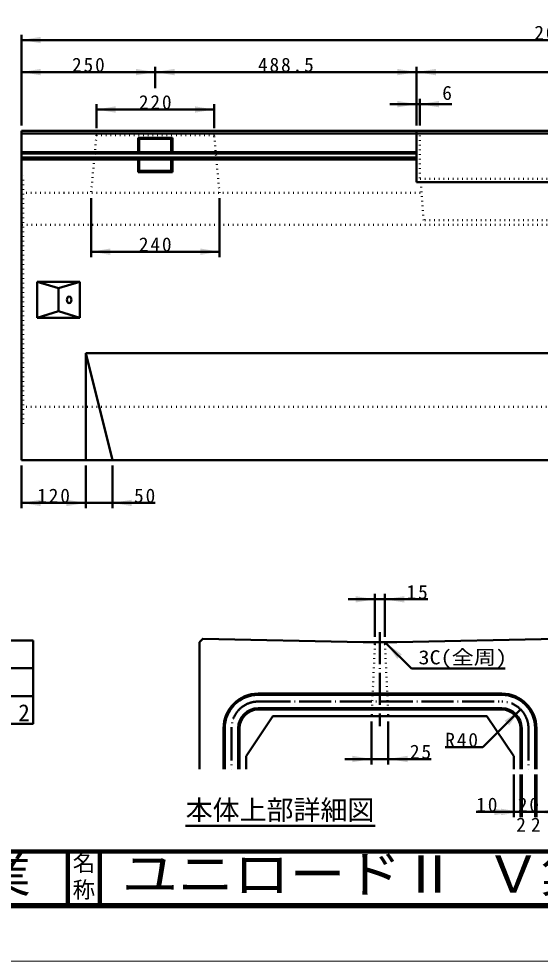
# Model space of a CAD drawing. Units: millimetres, scale not verified. Extents: x -2102 to 2102, y -1485 to 1485.
# Drawn here: x -184 to 790, y -1485 to 278 of the extents above; entities that cross this region are included whole.
import ezdxf
from ezdxf.enums import TextEntityAlignment as Align

# ---------------------------------------------------------------- set-up
doc = ezdxf.new("R2010")
doc.units = ezdxf.units.MM
doc.header["$LTSCALE"] = 5
doc.linetypes.add('DOTTED', pattern=[1.75, 0.25, -1.5])
doc.linetypes.add('LONG_DASHED_DOTTED', pattern=[15.25, 12, -1.5, 0.25, -1.5])
doc.layers.add('0-0_V-nasSTD', color=7, linetype='Continuous', lineweight=35)
doc.layers.add('0-1_0', color=7, linetype='Continuous', lineweight=50)
doc.styles.add('ＭＳ ゴシック', font='')
doc.styles.get('ＭＳ ゴシック').set_extended_font_data('MS Gothic')

msp = doc.modelspace()

# ---------------------------------------------------------------- linework, layer by layer
at = {"layer": '0-0_V-nasSTD', "lineweight": 50}
for p, q in [((-179.068, 68.283), (-179.068, -547.717)), ((-179.068, 63.283), (559.432, 63.283)), ((38.632, 55.583), (103.232, 55.583)), ((38.632, 55.583), (40.932, 53.283)), ((38.632, 55.583), (38.632, 28.298)), ((40.932, 53.283), (100.932, 53.283)), ((40.932, 53.283), (40.932, 28.298)), ((100.932, 53.283), (103.232, 55.583)), ((100.932, 53.283), (100.932, 28.298)), ((103.232, 55.583), (103.232, 28.298)), ((559.432, 68.283), (559.432, -27.717)), ((559.432, 63.283), (820.932, 63.283)), ((-179.068, 28.298), (559.432, 28.298)), ((-179.068, 26.283), (559.432, 26.283)), ((-179.068, 18.283), (559.432, 18.283)), ((-179.068, 14.925), (559.432, 14.925)), ((38.632, 14.925), (38.632, -9.017)), ((40.932, 14.925), (40.932, -6.717)), ((100.932, 14.925), (100.932, -6.717)), ((103.232, 14.925), (103.232, -9.017)), ((38.632, -9.017), (40.932, -6.717)), ((38.632, -9.017), (103.232, -9.017)), ((40.932, -6.717), (100.932, -6.717)), ((100.932, -6.717), (103.232, -9.017)), ((-150.068, -214.217), (-150.068, -281.217)), ((-150.068, -214.217), (-70.068, -214.217)), ((-110.068, -226.217), (-110.068, -269.217)), ((-70.068, -214.217), (-70.068, -281.217)), ((-150.068, -281.217), (-70.068, -281.217)), ((-59.068, -347.717), (-59.068, -547.717)), ((-59.068, -347.717), (820.932, -347.717)), ((-59.068, -347.717), (-9.068, -547.717)), ((-179.068, -547.717), (1820.932, -547.717)), ((-157.5, -885), (-342.5, -885)), ((-157.5, -937), (-157.5, -885)), ((153.433, -1125.807), (153.433, -888.057)), ((-342.5, -937), (-157.5, -937)), ((-157.5, -989), (-157.5, -937)), ((-342.5, -989), (-157.5, -989)), ((200.933, -1049.307), (200.933, -1125.807)), ((225.933, -1049.307), (225.933, -1125.807)), ((755.933, -1049.307), (755.933, -1125.807)), ((780.933, -1049.307), (780.933, -1125.807))]:
    msp.add_line(p, q, dxfattribs=at)
at = {"layer": '0-0_V-nasSTD', "linetype": 'DOTTED', "lineweight": 50}
for p, q in [((-179.068, 63.283), (559.432, 63.283)), ((-39.068, 60.283), (-49.068, -47.717)), ((-39.068, 60.283), (-42.068, 63.283)), ((190.932, -47.717), (180.932, 60.283)), ((565.432, 68.283), (565.432, -27.717)), ((-179.068, -13.717), (-176.068, -15.717)), ((-176.068, -479.717), (-176.068, -15.717)), ((820.932, -21.717), (565.432, -21.717)), ((567.182, -27.717), (572.619, -98.436)), ((-179.068, -37.717), (-176.068, -35.717)), ((-179.068, -47.717), (568.72, -47.717)), ((820.932, -98.436), (572.619, -98.436)), ((820.932, -107.717), (-179.068, -107.717)), ((-179.068, -447.717), (820.932, -447.717)), ((-179.068, -457.717), (-176.068, -459.717)), ((-179.068, -481.717), (-176.068, -479.717))]:
    msp.add_line(p, q, dxfattribs=at)
at = {"layer": '0-0_V-nasSTD', "linetype": 'LONG_DASHED_DOTTED', "lineweight": 50}
for p, q in [((213.433, -1049.307), (213.433, -1125.807)), ((768.433, -1049.307), (768.433, -1125.807))]:
    msp.add_line(p, q, dxfattribs=at)
at = {"layer": '0-0_V-nasSTD', "lineweight": 100}
for p, q in [((-92.5, -1280), (-92.5, -1380)), ((-32.5, -1280), (-32.5, -1380)), ((-1997.5, -1380), (1997.5, -1380))]:
    msp.add_line(p, q, dxfattribs=at)
at = {"layer": '0-0_V-nasSTD', "lineweight": 18}
for points in [[(-2102.5, -1485), (-2102.5, 1485), (2102.5, 1485), (2102.5, -1485)], [(-2002.5, -1385), (-2002.5, 1385), (2002.5, 1385), (2002.5, -1385)]]:
    msp.add_lwpolyline(points, close=True, dxfattribs=at)
at = {"layer": '0-0_V-nasSTD', "lineweight": 50}
for points in [[(-179.068, 68.283), (559.432, 68.283), (1082.432, 68.283), (1820.932, 68.283)], [(1082.432, 68.283), (1082.432, -27.717), (559.432, -27.717)], [(-150.068, -214.217), (-110.068, -226.217), (-70.068, -214.217)], [(-150.068, -281.217), (-110.068, -269.217), (-70.068, -281.217)], [(-342.5, -1041), (-157.5, -1041), (-157.5, -989)]]:
    msp.add_lwpolyline(points, dxfattribs=at)
at = {"layer": '0-0_V-nasSTD', "linetype": 'DOTTED', "lineweight": 50}
msp.add_lwpolyline([(-39.068, 60.283), (180.932, 60.283), (183.932, 63.283)], dxfattribs=at)
at = {"layer": '0-0_V-nasSTD', "lineweight": 50}
for centre, radius, start, end in [((263.433, -1049.307), 62.5, 90, 180), ((718.433, -1049.307), 62.5, 0, 90), ((263.433, -1049.307), 37.5, 90, 180), ((718.433, -1049.307), 37.5, 0, 90)]:
    msp.add_arc(centre, radius, start, end, dxfattribs=at)
at = {"layer": '0-0_V-nasSTD', "linetype": 'LONG_DASHED_DOTTED', "lineweight": 50}
for centre, start, end in [((263.433, -1049.307), 90, 180), ((718.433, -1049.307), 0, 90)]:
    msp.add_arc(centre, 50, start, end, dxfattribs=at)
at = {"layer": '0-0_V-nasSTD', "lineweight": 50}
msp.add_ellipse((-90.068, -247.717), major_axis=(0, 6), ratio=0.707107, dxfattribs=at)
at = {"layer": '0-0_V-nasSTD'}
for points in [[(-179.068, 238.283), (-143.068, 232.283), (-143.068, 244.283)], [(-179.068, 178.283), (-143.068, 172.283), (-143.068, 184.283)], [(34.932, 172.283), (34.932, 184.283), (70.932, 178.283)], [(70.932, 178.283), (106.932, 172.283), (106.932, 184.283)], [(523.432, 172.283), (523.432, 184.283), (559.432, 178.283)], [(559.432, 178.283), (595.432, 172.283), (595.432, 184.283)], [(523.432, 112.283), (523.432, 124.283), (559.432, 118.283)], [(565.432, 118.283), (601.432, 112.283), (601.432, 124.283)], [(-39.068, 108.283), (-3.068, 102.283), (-3.068, 114.283)], [(144.932, 102.283), (144.932, 114.283), (180.932, 108.283)], [(-49.068, -157.717), (-13.068, -163.717), (-13.068, -151.717)], [(154.932, -163.717), (154.932, -151.717), (190.932, -157.717)], [(-179.068, -627.717), (-143.068, -633.717), (-143.068, -621.717)], [(-95.068, -633.717), (-95.068, -621.717), (-59.068, -627.717)], [(-9.068, -627.717), (26.932, -633.717), (26.932, -621.717)], [(445.558, -814.057), (445.558, -802.057), (481.558, -808.057)], [(500.308, -808.057), (536.308, -814.057), (536.308, -802.057)], [(502.183, -889.932), (523.397, -919.631), (531.882, -911.146)], [(724.09, -1035.165), (732.575, -1043.651), (753.789, -1013.952)], [(439.308, -1112.807), (439.308, -1100.807), (475.308, -1106.807)], [(506.558, -1106.807), (542.558, -1112.807), (542.558, -1100.807)], [(704.933, -1211.807), (704.933, -1199.807), (740.933, -1205.807)], [(717.433, -1211.807), (717.433, -1199.807), (753.433, -1205.807)], [(783.433, -1205.807), (819.433, -1211.807), (819.433, -1199.807)]]:
    msp.add_solid(points, dxfattribs=at)
at = {"layer": '0-1_0'}
for p, q in [((-179.068, 78.283), (-179.068, 248.283)), ((-179.068, 238.283), (1820.932, 238.283)), ((-179.068, 178.283), (70.932, 178.283)), ((70.932, 148.283), (70.932, 188.283)), ((70.932, 178.283), (559.432, 178.283)), ((559.432, 78.283), (559.432, 188.283)), ((559.432, 178.283), (1082.432, 178.283)), ((565.432, 78.283), (565.432, 128.283)), ((-39.068, 73.283), (-39.068, 118.283)), ((-39.068, 108.283), (180.932, 108.283)), ((180.932, 73.283), (180.932, 118.283)), ((509.432, 118.283), (559.432, 118.283)), ((559.432, 118.283), (565.432, 118.283)), ((625.432, 118.283), (565.432, 118.283)), ((-49.068, -57.717), (-49.068, -167.717)), ((190.932, -57.717), (190.932, -167.717)), ((-49.068, -157.717), (190.932, -157.717)), ((-179.068, -557.717), (-179.068, -637.717)), ((-59.068, -557.717), (-59.068, -637.717)), ((-9.068, -557.717), (-9.068, -637.717)), ((70.932, -627.717), (-9.068, -627.717)), ((431.558, -808.057), (481.558, -808.057)), ((481.558, -878.057), (481.558, -798.057)), ((481.558, -808.057), (500.308, -808.057)), ((500.308, -878.057), (500.308, -798.057)), ((580.308, -808.057), (500.308, -808.057)), ((459.683, -888.057), (522.183, -888.057)), ((502.183, -889.932), (549.894, -937.643)), ((724.894, -937.643), (549.894, -937.643)), ((263.433, -984.307), (718.433, -984.307)), ((263.433, -986.807), (718.433, -986.807)), ((263.433, -1011.807), (718.433, -1011.807)), ((263.433, -1014.307), (718.433, -1014.307)), ((683.078, -1084.663), (753.789, -1013.952)), ((290.933, -1026.807), (240.933, -1101.807)), ((290.933, -1026.807), (690.933, -1026.807)), ((475.308, -1026.807), (506.558, -1026.807)), ((475.308, -1036.807), (475.308, -1116.807)), ((506.558, -1036.807), (506.558, -1116.807)), ((690.933, -1026.807), (740.933, -1101.807)), ((198.433, -1089.307), (198.433, -1049.307)), ((228.433, -1089.307), (228.433, -1049.307)), ((753.433, -1049.307), (753.433, -1089.307)), ((783.433, -1049.307), (783.433, -1089.307)), ((198.433, -1125.807), (198.433, -1089.307)), ((228.433, -1125.807), (228.433, -1089.307)), ((683.078, -1084.663), (613.078, -1084.663)), ((753.433, -1089.307), (753.433, -1125.807)), ((783.433, -1089.307), (783.433, -1125.807)), ((240.933, -1101.807), (240.933, -1125.807)), ((425.308, -1106.807), (475.308, -1106.807)), ((475.308, -1106.807), (506.558, -1106.807)), ((586.558, -1106.807), (506.558, -1106.807)), ((740.933, -1101.807), (740.933, -1125.807)), ((740.933, -1135.807), (740.933, -1215.807)), ((753.433, -1135.807), (753.433, -1215.807)), ((755.933, -1135.807), (755.933, -1215.807)), ((780.933, -1135.807), (780.933, -1215.807)), ((783.433, -1135.807), (783.433, -1215.807)), ((670.933, -1205.807), (740.933, -1205.807)), ((740.933, -1205.807), (753.433, -1205.807)), ((127.697, -1231.593), (481.707, -1231.593))]:
    msp.add_line(p, q, dxfattribs=at)
at = {"layer": '0-1_0', "linetype": 'LONG_DASHED_DOTTED'}
for p, q in [((490.933, -869.307), (490.933, -1045.557)), ((263.433, -999.307), (718.433, -999.307))]:
    msp.add_line(p, q, dxfattribs=at)
at = {"layer": '0-1_0', "linetype": 'DOTTED'}
for p, q in [((481.558, -891.807), (475.308, -1026.807)), ((500.308, -891.807), (506.558, -1026.807))]:
    msp.add_line(p, q, dxfattribs=at)
at = {"layer": '0-1_0', "lineweight": 100}
msp.add_line((-1997.5, -1280), (1997.5, -1280), dxfattribs=at)
at = {"layer": '0-1_0'}
for points in [[(-179.068, -627.717), (-59.068, -627.717), (-9.068, -627.717)], [(459.683, -888.057), (159.683, -881.807), (153.433, -888.057)], [(522.183, -888.057), (822.183, -881.807), (828.433, -888.057)], [(753.433, -1205.807), (755.933, -1205.807), (780.933, -1205.807), (783.433, -1205.807), (828.433, -1205.807)]]:
    msp.add_lwpolyline(points, dxfattribs=at)
at = {"layer": '0-1_0', "linetype": 'DOTTED'}
for points in [[(481.558, -891.807), (477.808, -888.057), (504.058, -888.057)], [(481.558, -891.807), (500.308, -891.807), (504.058, -888.057)]]:
    msp.add_lwpolyline(points, dxfattribs=at)
at = {"layer": '0-1_0'}
for centre, radius, start, end in [((263.433, -1049.307), 65, 90, 180), ((718.433, -1049.307), 65, 0, 90), ((263.433, -1049.307), 35, 90, 180), ((718.433, -1049.307), 35, 0, 90)]:
    msp.add_arc(centre, radius, start, end, dxfattribs=at)

# ---------------------------------------------------------------- texts
at = {"layer": '0-0_V-nasSTD', "style": 'ＭＳ ゴシック'}
for s, height, p in [('6', 26.39, (607.432, 118.283)), ('本体上部詳細図', 36.95, (127.697, -1231.593)), ('2', 26.39, (745.683, -1250.807)), ('2', 26.39, (773.183, -1250.807)), ('名', 30.79, (-83.518, -1326.001)), ('称', 30.79, (-83.524, -1375.99))]:
    msp.add_text(s, height=height, dxfattribs=at).set_placement(p, align=Align.BOTTOM_LEFT)
for s, height, width, p in [('3C(全周)', 26.39, 1.15, (562.894, -937.643)), ('株式会社船生コンクリート工業', 69.65, 1.1, (-1624.221, -1377.45)), ('ユニロードⅡ Ｖ集水', 69.65, 1.1, (8.5, -1377.53))]:
    msp.add_text(s, height=height, dxfattribs=dict(at, width=width)).set_placement(p, align=Align.BOTTOM_LEFT)
at = {"layer": '0-0_V-nasSTD', "attachment_point": 7, "style": 'ＭＳ ゴシック'}
for s, insert, char_height in [('\\T1.2;2000', (779.532, 238.283), 26.39), ('\\T1.2;250', (-84.668, 178.283), 26.39), ('\\T1.2;488.5', (262.982, 178.283), 26.39), ('\\T1.2;220', (40.332, 108.283), 26.39), ('\\T1.2;240', (40.332, -157.717), 26.39), ('\\T1.2;120', (-149.668, -627.717), 26.39), ('\\T1.2;50', (31.332, -627.72), 26.39), ('\\T1.2;15', (540.708, -808.057), 26.39), ('\\T1.17;D6-4×2', (-336.4, -1036.6), 31.67), ('\\T1.2;R40', (613.078, -1084.663), 26.39), ('\\T1.2;25', (546.958, -1106.807), 26.39), ('\\T1.2;10', (670.933, -1205.807), 26.39), ('\\T1.2;20', (748.633, -1205.807), 26.39)]:
    msp.add_mtext(s, dxfattribs=dict(at, insert=insert, char_height=char_height))

doc.saveas('drawing.dxf')
